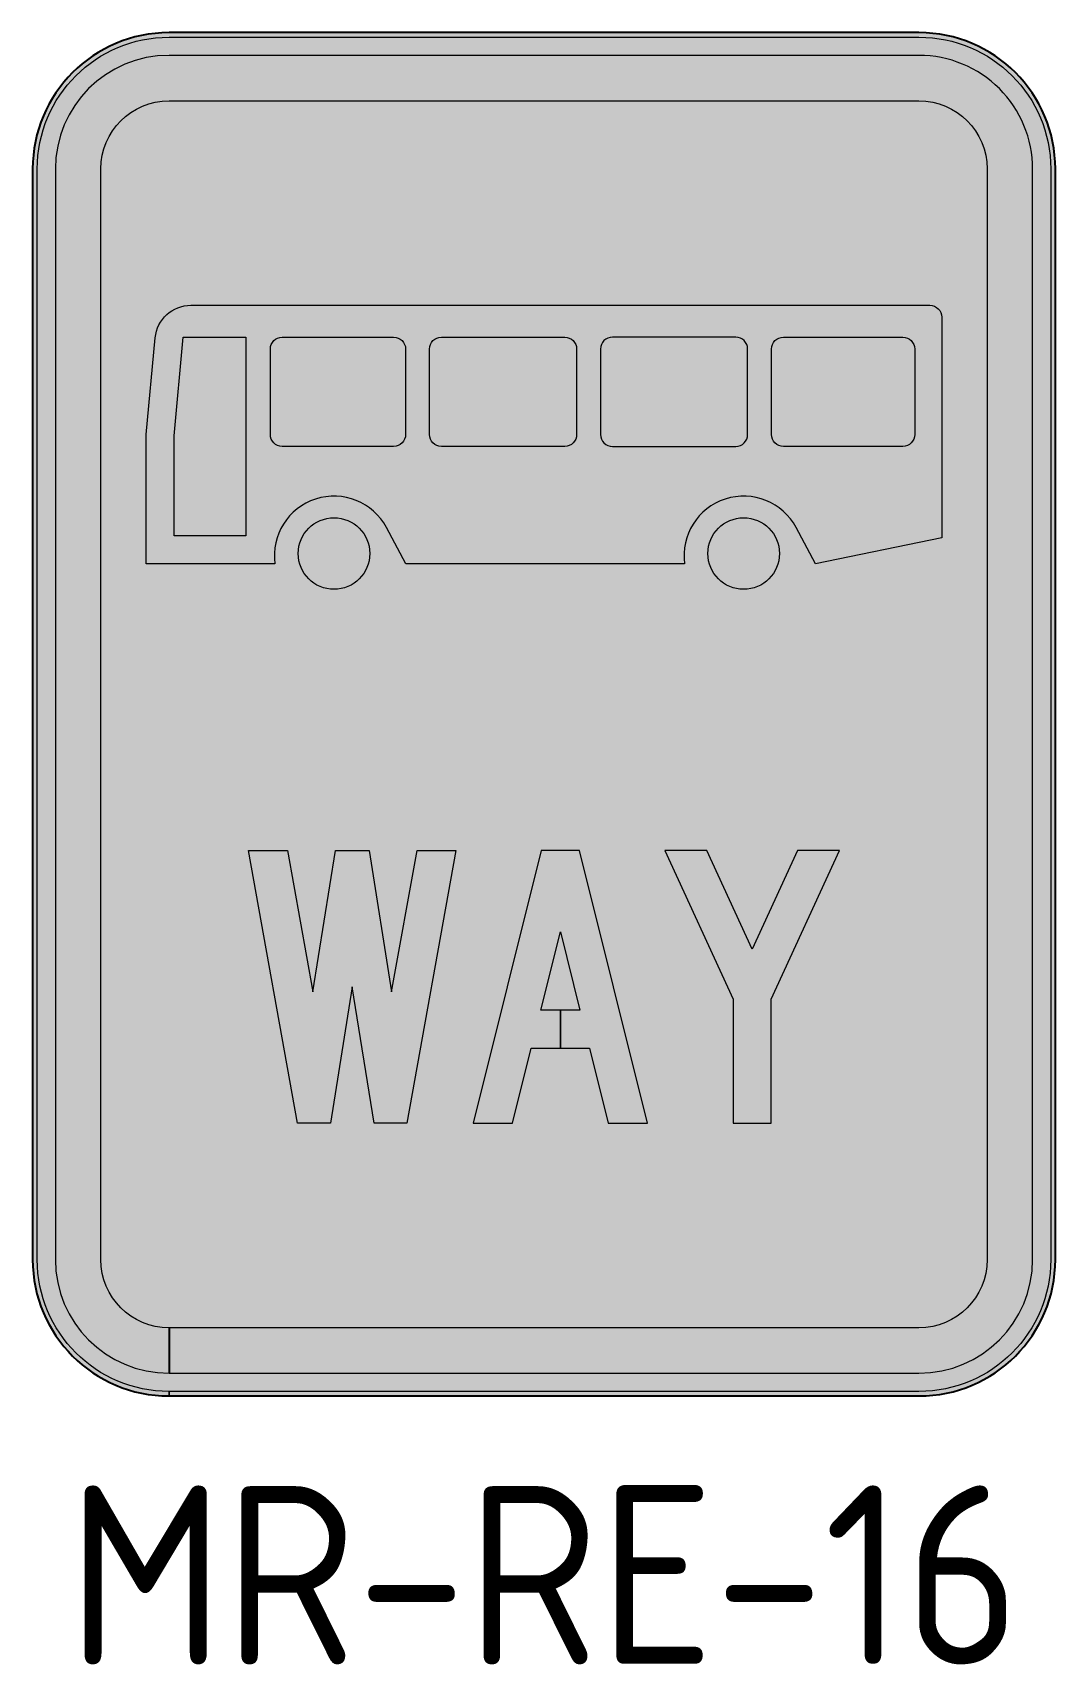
# Model space of a CAD drawing. Extents: x 2324.6 to 2344.6, y 1110.2 to 1142.1.
import ezdxf

# ---------------------------------------------------------------- set-up
doc = ezdxf.new("R2010")
doc.units = 0
doc.layers.get('0').update_dxf_attribs({"linetype": 'CONTINUOUS'})
for name, color, linetype in [('DIM', 1, 'CONTINUOUS'), ('L50', 7, 'CONTINUOUS'), ('TBLK35', 3, 'CONTINUOUS')]:
    doc.layers.add(name, color=color, linetype=linetype)
doc.layers.add('GSCOLORFILL', color=7, linetype='CONTINUOUS', lineweight=0)
doc.styles.add('T35', font='isocp2.shx', dxfattribs={"height": 3.5})

# ---------------------------------------------------------------- blocks, each defined once
blk = doc.blocks.new('*U65')
at = {"layer": 'GSCOLORFILL', "transparency": 33554687}
for color, points in [(7, [(-165, -300), (165, -300, 0.414213562373095), (225, -240), (225, 240, 0.414213562373095), (165, 300), (-165, 300, 0.414213562373095), (-225, 240), (-225, -240, 0.414213562373095)]), (7, [(-164.98, -300), (165, -300, 0.414213562373095), (225, -240), (225, 240, 0.414213562373095), (165, 300), (-165, 300, 0.414213562373095), (-225, 240), (-225, -240, 0.414213562373095), (-165, -300), (-165, -298, -0.414213562373095), (-223, -240), (-223, 240, -0.414213562373095), (-165, 298), (165, 298, -0.414213562373095), (223, 240), (223, -240, -0.414213562373095), (165, -298), (-164.98, -298)]), (28, [(-164.8000000000002, -290), (165, -290, 0.414213562373095), (215, -240), (215, 240, 0.414213562373095), (165, 290), (-165, 290, 0.414213562373095), (-215, 240), (-215, -240, 0.414213562373095), (-165, -290), (-165, -270, -0.414213562373095), (-195, -240), (-195, 240, -0.414213562373095), (-165, 270), (165, 270, -0.414213562373095), (195, 240), (195, -240, -0.414213562373095), (165, -270), (-164.8000000000002, -270)])]:
    blk.add_hatch(color=color, dxfattribs=at).paths.add_polyline_path(points)
at = {"layer": 'GSCOLORFILL', "color": 7, "linetype": 'Continuous', "transparency": 33554687}
for points in [[(-165, -300), (165, -300, 0.414213562373095), (225, -240), (225, 240, 0.414213562373095), (165, 300), (-165, 300, 0.414213562373095), (-225, 240), (-225, -240, 0.414213562373095), (-165, -300)], [(-164.98, -300), (165, -300, 0.414213562373095), (225, -240), (225, 240, 0.414213562373095), (165, 300), (-165, 300, 0.414213562373095), (-225, 240), (-225, -240, 0.414213562373095), (-165, -300), (-165, -298, -0.414213562373095), (-223, -240), (-223, 240, -0.414213562373095), (-165, 298), (165, 298, -0.414213562373095), (223, 240), (223, -240, -0.414213562373095), (165, -298), (-164.98, -298), (-164.98, -300)]]:
    blk.add_lwpolyline(points, format="xyb", close=True, dxfattribs=at).dxf.unprotected_set("ltscale", 0)
at = {"layer": 'GSCOLORFILL', "color": 28, "linetype": 'Continuous', "transparency": 33554687}
blk.add_lwpolyline([(-164.8000000000002, -290), (165, -290, 0.414213562373095), (215, -240), (215, 240, 0.414213562373095), (165, 290), (-165, 290, 0.414213562373095), (-215, 240), (-215, -240, 0.414213562373095), (-165, -290), (-165, -270, -0.414213562373095), (-195, -240), (-195, 240, -0.414213562373095), (-165, 270), (165, 270, -0.414213562373095), (195, 240), (195, -240, -0.414213562373095), (165, -270), (-164.8000000000002, -270), (-164.8000000000002, -290)], format="xyb", close=True, dxfattribs=at).dxf.unprotected_set("ltscale", 0)
blk = doc.blocks.new('BUS')
h = blk.add_hatch(color=0)
h.dxf.hatch_style = 1
edge = h.paths.add_edge_path()
edge.add_arc((-92.40000000000009, 14.74999999999909), 26.24999999999995, 28.23603550237463, 187.6622556607617)
edge.add_line((-118.4156203078072, 11.25000000000114), (-175, 11.25000000000341))
edge.add_line((-175, 11.25000000000341), (-175, 68.12500000000199))
edge.add_line((-175, 68.12500000000199), (-171.0702130871016, 110.6976915564201))
edge.add_arc((-155.3868878925692, 109.2500000000018), 15.7499999999993, 89.99999999999801, 174.7261040426487, ccw=False)
edge.add_line((-155.3868878925687, 125.0000000000014), (169.7500000000014, 125.0000000000014))
edge.add_arc((169.7500000000019, 119.7500000000022), 5.249999999999204, 1.2391865311656147e-11, 90.0000000000062, ccw=False)
edge.add_line((175.0000000000017, 119.7500000000034), (174.9999999999983, 22.62500000000301))
edge.add_line((174.9999999999983, 22.62500000000301), (119.525000000001, 11.25000000000114))
edge.add_line((119.525000000001, 11.25000000000114), (110.9764094049274, 27.16900511457283))
edge.add_arc((87.85000000000139, 14.74999999999852), 26.25000000000137, 28.23603550236732, 187.6622556607538)
edge.add_line((61.83437969219256, 11.25000000000398), (-60.72500000000048, 11.25000000000341))
edge.add_line((-60.72500000000048, 11.25000000000341), (-69.27359059507694, 27.16900511457567))
edge = h.paths.add_edge_path()
edge.add_arc((-92.40000000000123, 15.75000000000017), 15.75000000000021, 0, 360)
edge = h.paths.add_edge_path()
edge.add_arc((87.85000000000139, 15.75000000000017), 15.75000000000021, 0, 360)
h.paths.add_polyline_path([(-162.7500000000003, 23.50000000000307), (-162.7500000000003, 67.56081465033986), (-158.7402290446505, 111.0000000000028), (-131.2500000000045, 111.0000000000028), (-131.25, 23.50000000000563)], flags=16)
edge = h.paths.add_edge_path(flags=16)
edge.add_arc((-115.1499999999999, 68.12500000000227), 5.249999999999773, 180.0000000000031, 270, ccw=False)
edge.add_line((-120.3999999999996, 68.12500000000199), (-120.400000000003, 105.7500000000002))
edge.add_arc((-115.1500000000027, 105.7499999999999), 5.250000000000341, 89.9999999999938, 179.9999999999969, ccw=False)
edge.add_line((-115.1500000000021, 111.0000000000005), (-66.15000000000009, 111.0000000000005))
edge.add_arc((-66.15000000000066, 105.7500000000007), 5.249999999999773, -6.30961949354969e-12, 89.9999999999938, ccw=False)
edge.add_line((-60.90000000000089, 105.7500000000002), (-60.90000000000089, 68.12499999999972))
edge.add_arc((-66.15000000000009, 68.12499999999915), 5.249999999999204, -90, 6.195932655828074e-12, ccw=False)
edge.add_line((-66.15000000000009, 62.87499999999966), (-115.1499999999999, 62.8750000000025))
edge = h.paths.add_edge_path(flags=16)
edge.add_arc((-45.14999999999986, 68.12499999999773), 5.249999999998067, 179.9999999999783, 269.99999999998136, ccw=False)
edge.add_line((-50.39999999999793, 68.12499999999972), (-50.4000000000002, 105.7500000000002))
edge.add_arc((-45.15000000000157, 105.7499999999999), 5.249999999998636, 90, 179.9999999999969, ccw=False)
edge.add_line((-45.15000000000157, 110.9999999999982), (9.100000000003092, 110.9999999999982))
edge.add_arc((9.10000000000366, 105.749999999999), 5.249999999999204, 1.2391865311656147e-11, 90.0000000000062, ccw=False)
edge.add_line((14.35000000000343, 105.7500000000002), (14.35000000000116, 68.12499999999972))
edge.add_arc((9.100000000000819, 68.12500000000028), 5.250000000000341, 269.9999999999876, 359.9999999999938, ccw=False)
edge.add_line((9.099999999999682, 62.87499999999966), (-45.15000000000157, 62.87499999999966))
edge = h.paths.add_edge_path(flags=16)
edge.add_arc((30.09999999999991, 105.7499999999996), 5.249999999998067, 89.99999999999379, 179.9999999999938)
edge.add_line((24.85000000000184, 105.7500000000002), (24.8500000000007, 68.12499999999972))
edge.add_arc((30.10000000000048, 68.12499999999943), 5.249999999999773, 179.9999999999969, 270)
edge.add_line((30.10000000000048, 62.87499999999966), (84.35000000000286, 62.87499999999653))
edge.add_arc((84.35000000000116, 68.1249999999983), 5.250000000001762, 270.0000000000186, 360.0000000000155)
edge.add_line((89.6000000000032, 68.12499999999972), (89.6000000000032, 105.7499999999973))
edge.add_arc((84.3500000000023, 105.7499999999973), 5.250000000000909, 0, 89.99999999999379)
edge.add_line((84.35000000000286, 110.9999999999977), (30.10000000000048, 110.9999999999977))
edge = h.paths.add_edge_path(flags=16)
edge.add_arc((157.8500000000014, 68.12499999999574), 5.249999999999773, 269.9999999999938, 359.9999999999876, ccw=False)
edge.add_line((157.8500000000008, 62.87499999999653), (105.3500000000003, 62.87499999999966))
edge.add_arc((105.3500000000008, 68.12499999999915), 5.249999999999488, 179.9999999999938, 269.9999999999938, ccw=False)
edge.add_line((100.100000000001, 68.12499999999972), (100.100000000001, 105.7499999999973))
edge.add_arc((105.3500000000003, 105.7499999999968), 5.249999999999204, 90, 179.9999999999938, ccw=False)
edge.add_line((105.3500000000003, 110.9999999999954), (157.8500000000042, 110.9999999999954))
edge.add_arc((157.8500000000037, 105.7499999999951), 5.250000000000341, 0, 89.9999999999938, ccw=False)
edge.add_line((163.1000000000046, 105.7499999999951), (163.1000000000012, 68.1249999999946))
at = {"color": 0}
for points in [[(-69.27359059507694, 27.16900511457567, 0.8348422332545252), (-118.4156203078072, 11.25000000000114), (-175, 11.25000000000341), (-175, 68.12500000000199), (-171.0702130871016, 110.6976915564201, -0.387503543276303), (-155.3868878925687, 125.0000000000014), (169.7500000000014, 125.0000000000014, -0.414213562373095), (175.0000000000017, 119.7500000000034), (174.9999999999983, 22.62500000000301), (119.525000000001, 11.25000000000114), (110.9764094049274, 27.16900511457283, 0.8348422332545252), (61.83437969219256, 11.25000000000398), (-60.72500000000048, 11.25000000000341)], [(-115.1499999999999, 62.8750000000025, -0.414213562373095), (-120.3999999999996, 68.12500000000199), (-120.400000000003, 105.7500000000002, -0.414213562373095), (-115.1500000000021, 111.0000000000005), (-66.15000000000009, 111.0000000000005, -0.414213562373095), (-60.90000000000089, 105.7500000000002), (-60.90000000000089, 68.12499999999972, -0.414213562373095), (-66.15000000000009, 62.87499999999966)], [(-45.15000000000157, 62.87499999999966, -0.414213562373095), (-50.39999999999793, 68.12499999999972), (-50.4000000000002, 105.7500000000002, -0.414213562373095), (-45.15000000000157, 110.9999999999982), (9.100000000003092, 110.9999999999982, -0.414213562373095), (14.35000000000343, 105.7500000000002), (14.35000000000116, 68.12499999999972, -0.414213562373095), (9.099999999999682, 62.87499999999966)], [(30.10000000000048, 110.9999999999977, 0.414213562373095), (24.85000000000184, 105.7500000000002), (24.8500000000007, 68.12499999999972, 0.414213562373095), (30.10000000000048, 62.87499999999966), (84.35000000000286, 62.87499999999653, 0.414213562373095), (89.6000000000032, 68.12499999999972), (89.6000000000032, 105.7499999999973, 0.414213562373095), (84.35000000000286, 110.9999999999977)], [(163.1000000000012, 68.1249999999946, -0.414213562373095), (157.8500000000008, 62.87499999999653), (105.3500000000003, 62.87499999999966, -0.414213562373095), (100.100000000001, 68.12499999999972), (100.100000000001, 105.7499999999973, -0.414213562373095), (105.3500000000003, 110.9999999999954), (157.8500000000042, 110.9999999999954, -0.414213562373095), (163.1000000000046, 105.7499999999951)]]:
    blk.add_lwpolyline(points, format="xyb", close=True, dxfattribs=at)
blk.add_lwpolyline([(-162.7500000000003, 23.50000000000307), (-162.7500000000003, 67.56081465033986), (-158.7402290446505, 111.0000000000028), (-131.2500000000045, 111.0000000000028), (-131.25, 23.50000000000563)], close=True, dxfattribs=at)
for centre in [(-92.40000000000123, 15.75000000000017), (87.85000000000139, 15.75000000000017)]:
    blk.add_circle(centre, 15.75000000000021, dxfattribs=at)
blk = doc.blocks.new('*U62')
at = {"layer": 'GSCOLORFILL', "linetype": 'Continuous'}
blk.add_hatch(color=0, dxfattribs=at).paths.add_polyline_path([(47.08203865967937, 96.48858623940586), (63.64386486137448, 200), (88.35613513862575, 200), (104.9179613403207, 96.4885862394061), (123.5500158172276, 200), (152, 200), (116, 0), (92, 0), (76.00000000000006, 99.99999999999999), (60, 0), (36, 0), (0, 200), (28.44998418277243, 200)])
at = {"layer": 'GSCOLORFILL', "color": 0}
blk.add_lwpolyline([(47.08203865967937, 96.48858623940586), (63.64386486137448, 200), (88.35613513862575, 200), (104.9179613403207, 96.4885862394061), (123.5500158172276, 200), (152, 200), (116, 0), (92, 0), (76.00000000000006, 99.99999999999999), (60, 0), (36, 0), (0, 200), (28.44998418277243, 200)], close=True, dxfattribs=at)
blk = doc.blocks.new('*U63')
at = {"layer": 'GSCOLORFILL', "linetype": 'Continuous'}
blk.add_hatch(color=0, dxfattribs=at).paths.add_polyline_path([(77.99999999999997, 200), (50, 200), (0, 0), (28.86173937932358, 0), (42.61173937932364, 55), (64, 54.99999999999999), (64, 83), (49.61173937932364, 83), (64, 140.5530424827055), (78.38826062067636, 82.99999999999999), (64.00999999999999, 82.99999999999999), (64.01, 55), (85.38826062067636, 55), (99.13826062067635, 0), (128, 0)])
at = {"layer": 'GSCOLORFILL', "color": 0}
blk.add_lwpolyline([(64, 83), (49.61173937932364, 83), (64, 140.5530424827055), (78.38826062067636, 83), (64.00999999999999, 83), (64.00999999999999, 55), (85.38826062067636, 55), (99.13826062067636, 0), (128, 0), (78, 200), (50, 200), (0, 0), (28.86173937932358, 0), (42.61173937932364, 55), (64, 55)], close=True, dxfattribs=at)
blk = doc.blocks.new('*U64')
at = {"layer": 'GSCOLORFILL', "linetype": 'Continuous'}
blk.add_hatch(color=0, dxfattribs=at).paths.add_polyline_path([(64, 127.6356520331685), (30.80534496934332, 200), (1.4210854715202e-14, 200), (50, 91.00000000000003), (50.00000000000001, 0), (78, 0), (78, 91.00000000000003), (128, 200), (97.19465503065663, 199.9999999999999)])
at = {"layer": 'GSCOLORFILL', "color": 0}
blk.add_lwpolyline([(50, 91.00000000000003), (50, 0), (78, 0), (78, 91.00000000000003), (128, 200), (97.19465503065663, 199.9999999999999), (64, 127.6356520331685), (30.80534496934331, 200), (0, 200)], close=True, dxfattribs=at)
blk = doc.blocks.new('*U61')
at = {"layer": 'TBLK35', "color": 28, "xscale": 0.6, "yscale": 0.6, "zscale": 0.6}
for name, p in [('*U62', (0, 0)), ('*U63', (98.80000000000018, 0)), ('*U64', (183.2000000000007, 0))]:
    blk.add_blockref(name, p, dxfattribs=at)
blk = doc.blocks.new('*U60')
at = {"layer": 'TBLK35'}
blk.add_blockref('*U61', (-130.0000000000005, 0), dxfattribs=at)

msp = doc.modelspace()

# ---------------------------------------------------------------- linework, layer by layer
at = {"layer": 'L50', "color": 28, "linetype": 'Continuous', "true_color": 0x0a0a0a, "transparency": 33554687}
msp.add_lwpolyline([(2327.297235363759, 1115.461105404978), (2341.96455391125, 1115.461105404978, 0.414213562373095), (2344.631339101703, 1118.127890595431), (2344.631339101703, 1139.462172119054, 0.414213562373095), (2341.96455391125, 1142.128957309507), (2327.297235363759, 1142.128957309507, 0.414213562373095), (2324.630450173306, 1139.462172119054), (2324.630450173306, 1118.127890595431, 0.414213562373095)], format="xyb", close=True, dxfattribs=at).dxf.unprotected_set("ltscale", 0)

# ---------------------------------------------------------------- block references
at = {"layer": 'GSCOLORFILL', "color": 28, "true_color": 0x0a0a0a, "xscale": 0.0444464198408818, "yscale": 0.0444464198408818, "zscale": 0.0444464198408818}
msp.add_blockref('BUS', (2334.630894637504, 1131.239584448491), dxfattribs=at)
at = {"layer": 'TBLK35', "xscale": 0.0444464198408818, "yscale": 0.0444464198408818, "zscale": 0.0444464198408818}
for name, p in [('*U65', (2334.630894637505, 1128.795031357243)), ('*U60', (2334.630894637505, 1120.794675785884))]:
    msp.add_blockref(name, p, dxfattribs=at)

# ---------------------------------------------------------------- texts
at = {"layer": 'DIM', "color": 3, "insert": (2334.631339101703, 1113.711105404978), "char_height": 3.5, "width": 16.42482756211029, "attachment_point": 2, "style": 'T35'}
msp.add_mtext('MR-RE-16', dxfattribs=at)

doc.saveas('drawing.dxf')
